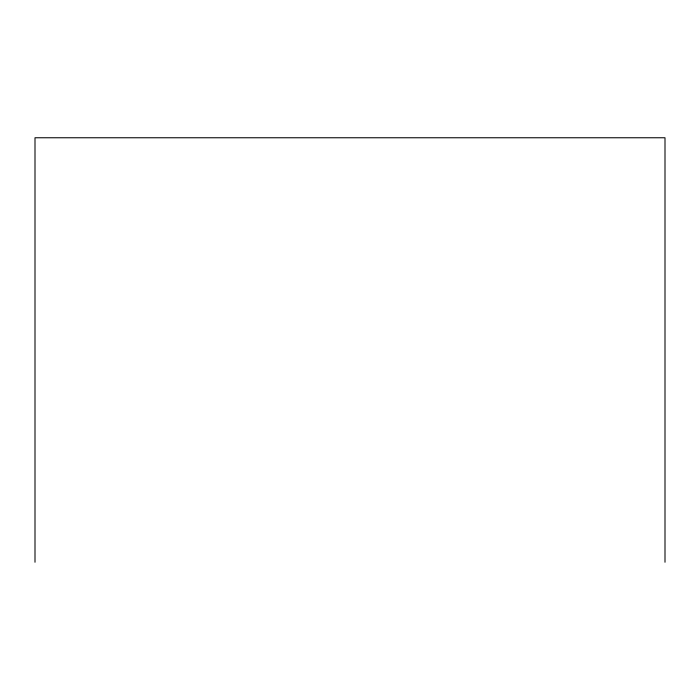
<?xml version="1.0" encoding="UTF-8"?>
<svg xmlns="http://www.w3.org/2000/svg" width="700" height="700" viewBox="0 0 700 700"><rect width="100%" height="100%" fill="white"/><g stroke="black" fill="none" stroke-linecap="round" stroke-linejoin="round"><path stroke-width="1.05" d="M665 562.24L665 137.76L35 137.76L35 562.24"/></g></svg>
